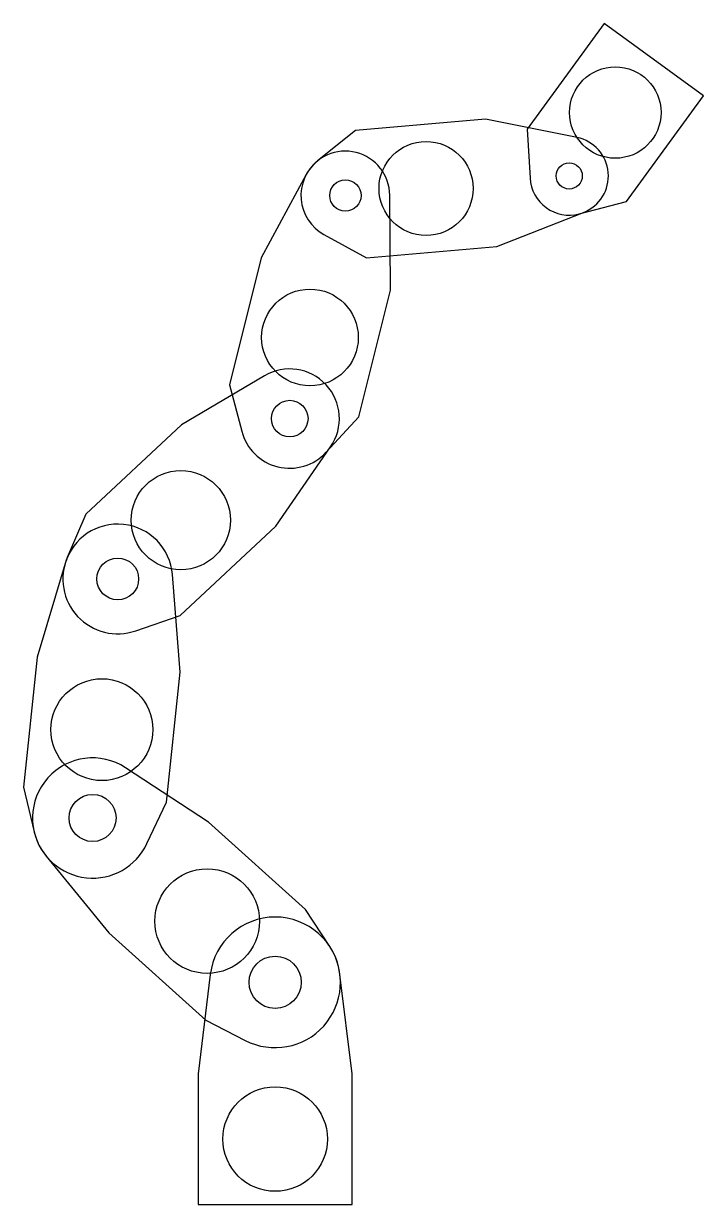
# Model space of a CAD drawing. Header units: metres. Extents: x -96 to 164, y 0 to 452.
import ezdxf

# ---------------------------------------------------------------- set-up
doc = ezdxf.new("R2010")
doc.units = ezdxf.units.M

msp = doc.modelspace()

# ---------------------------------------------------------------- linework, layer by layer
at = {"layer": 'PARAMETRIX'}
for p, q in [((125.861, 451.9644), (96.4717, 411.5136)), ((163.8848, 424.3385), (125.861, 451.9644)), ((134.4955, 383.8877), (163.8848, 424.3385)), ((80.5236, 415.4477), (30.7138, 411.0899)), ((115.5231, 408.3569), (80.5236, 415.4477)), ((96.4717, 411.5136), (97.5704, 392.7775)), ((30.7138, 411.0899), (16.2045, 399.3967)), ((11.9156, 394.2415), (-5.3702, 362.25)), ((44.1149, 349.912), (43.8716, 386.2739)), ((84.7942, 366.6341), (118.0307, 379.6948)), ((116.3369, 379.1428), (134.4955, 383.8877)), ((18.6651, 371.2724), (34.9844, 362.2763)), ((34.9844, 362.2763), (84.7942, 366.6341)), ((-5.3702, 362.25), (-17.4662, 313.7352)), ((32.0188, 301.3972), (44.1149, 349.912)), ((-4.0844, 317.1309), (-35.8934, 298.3311)), ((-17.4662, 313.7352), (-12.7938, 295.9471)), ((-35.8934, 298.3311), (-72.4611, 264.2312)), ((19.5422, 287.8848), (32.0188, 301.3972)), ((0.2525, 259.5693), (21.2254, 289.9895)), ((-72.4611, 264.2312), (-79.5491, 247.6477)), ((-36.3152, 225.4694), (0.2525, 259.5693)), ((-80.3701, 245.3724), (-91.0378, 209.4496)), ((-36.3391, 203.7005), (-39.3049, 241.0563)), ((-53.3527, 219.5555), (-36.3152, 225.4694)), ((-91.0378, 209.4496), (-96.2642, 159.7235)), ((-41.5655, 153.9744), (-36.3391, 203.7005)), ((-25.5185, 146.3275), (-57.2429, 167.1316)), ((-96.2642, 159.7235), (-92.2448, 142.6327)), ((-49.0505, 138.0928), (-41.5655, 153.9744)), ((11.6388, 112.8709), (-25.5185, 146.3275)), ((-87.6652, 133.3442), (-63.6589, 103.9682)), ((20.9191, 98.6891), (11.6388, 112.8709)), ((-63.6589, 103.9682), (-26.5017, 70.5117)), ((-24.8125, 88.0562), (-29.5, 50)), ((29.5, 50), (24.8125, 88.0562)), ((-26.5017, 70.5117), (-11.4274, 62.7646)), ((-29.5, 50), (-29.5, 0)), ((29.5, 0), (29.5, 50)), ((-29.5, 0), (29.5, 0))]:
    msp.add_line(p, q, dxfattribs=at)
for centre, radius in [((130.1783, 417.9261), 17.5), ((57.754, 388.862), 18), ((112.5447, 393.6556), 5), ((112.5447, 393.6556), 5), ((26.872, 386.1602), 6), ((26.872, 386.1602), 6), ((13.3243, 331.8236), 18.5), ((5.5828, 300.7741), 7), ((5.5828, 300.7741), 7), ((-36.1043, 261.9002), 19), ((-60.239, 239.3943), 8), ((-60.239, 239.3943), 8), ((-66.3016, 181.712), 19.5), ((-69.8556, 147.8983), 9), ((-69.8556, 147.8983), 9), ((-26.0101, 108.4196), 20), ((0, 85), 10), ((0, 85), 10), ((0, 25), 20)]:
    msp.add_circle(centre, radius, dxfattribs=at)
for centre, radius, start, end in [((112.5447, 393.6556), 15, 291.4529, 78.5471), ((26.872, 386.1602), 17, 0.3834, 151.6166), ((26.872, 386.1602), 17, 128.8657, 241.1343), ((112.5447, 393.6556), 15, 183.356, 284.644), ((5.5828, 300.7741), 19, 325.4159, 120.5841), ((5.5828, 300.7741), 19, 194.7176, 317.2824), ((-60.239, 239.3943), 21, 4.5394, 163.4606), ((-60.239, 239.3943), 21, 156.8574, 289.1426), ((-69.8556, 147.8983), 23, 56.7441, 219.2559), ((-69.8556, 147.8983), 23, 193.2344, 334.7656), ((0, 85), 25, 7.0219, 172.9781), ((0, 85), 25, 242.8, 33.2)]:
    msp.add_arc(centre, radius, start, end, dxfattribs=at)

doc.saveas('drawing.dxf')
